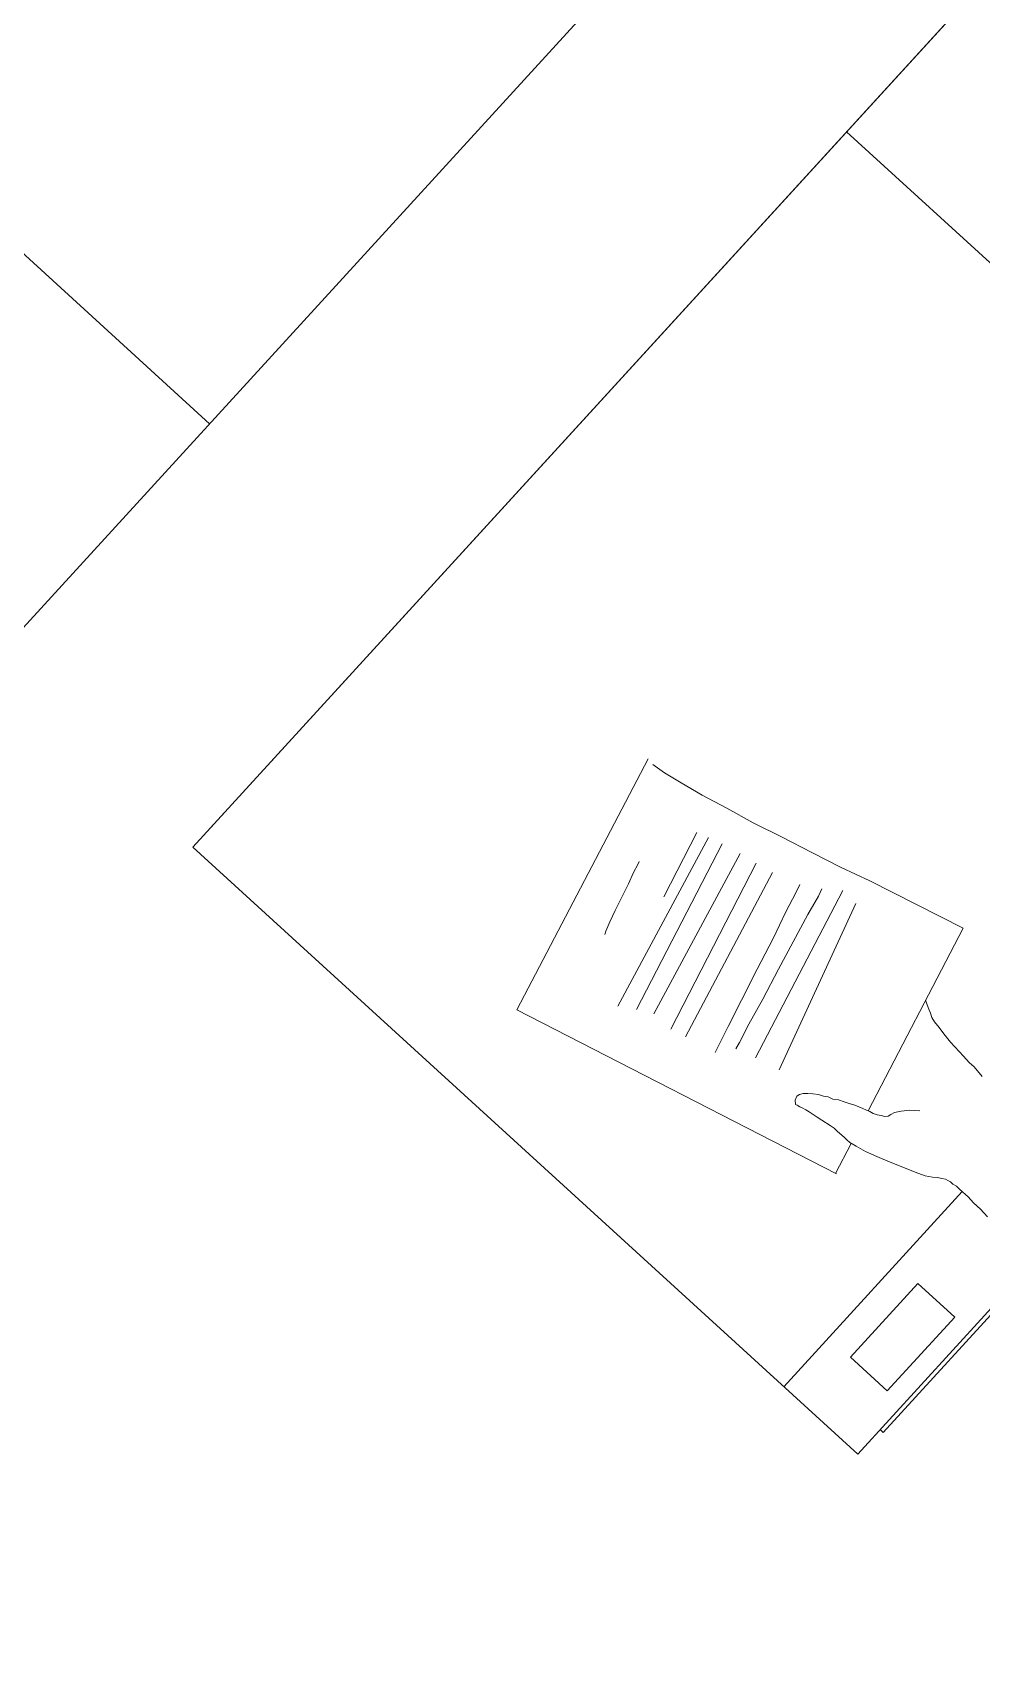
# Model space of a CAD drawing. Header units: metres. Extents: x 750 to 3116, y -341 to 1465.
# Drawn here: x 1568.821 to 1569.35, y 33.801 to 34.714 of the extents above; entities that cross this region are included whole.
import ezdxf

# ---------------------------------------------------------------- set-up
doc = ezdxf.new("R2010")
doc.units = ezdxf.units.M
doc.layers.add('Furniture', color=44, linetype='Continuous', lineweight=5)
doc.layers.add('Wall ext', color=20, linetype='Continuous', lineweight=18)

msp = doc.modelspace()

# ---------------------------------------------------------------- linework, layer by layer
at = {"layer": 'Furniture', "color": 252, "true_color": 0x939598}
for p, q in [((1569.49012, 34.89445), (1568.91021, 34.25976)), ((1569.2748, 34.65879), (1569.60433, 34.3577)), ((1569.16407, 34.30892), (1569.09079, 34.16898)), ((1569.1732, 34.30118), (1569.16672, 34.3059)), ((1569.18254, 34.29565), (1569.1732, 34.30118)), ((1569.19413, 34.28865), (1569.18254, 34.29565)), ((1569.20793, 34.28144), (1569.19413, 34.28865)), ((1569.22271, 34.27333), (1569.20793, 34.28144)), ((1569.19131, 34.26784), (1569.17287, 34.23191)), ((1569.23874, 34.26528), (1569.22271, 34.27333)), ((1568.91021, 34.25976), (1569.28094, 33.92103)), ((1569.19771, 34.26499), (1569.14711, 34.1709)), ((1569.15753, 34.16917), (1569.20538, 34.26158)), ((1569.25543, 34.25663), (1569.23874, 34.26528)), ((1569.27179, 34.24828), (1569.25543, 34.25663)), ((1569.15827, 34.25005), (1569.15596, 34.24556)), ((1569.15914, 34.25166), (1569.15827, 34.25005)), ((1569.16735, 34.16679), (1569.21534, 34.25607)), ((1569.22435, 34.25084), (1569.17683, 34.15813)), ((1569.28779, 34.24085), (1569.27179, 34.24828)), ((1569.15312, 34.23917), (1569.14938, 34.23179)), ((1569.15596, 34.24556), (1569.15312, 34.23917)), ((1569.18486, 34.1538), (1569.23336, 34.24561)), ((1569.24871, 34.23878), (1569.24641, 34.23429)), ((1569.33975, 34.2145), (1569.28779, 34.24085)), ((1569.14938, 34.23179), (1569.14564, 34.22441)), ((1569.27268, 34.23547), (1569.22393, 34.14208)), ((1569.24641, 34.23429), (1569.24093, 34.2237)), ((1569.25903, 34.23235), (1569.25323, 34.22206)), ((1569.26104, 34.23651), (1569.25903, 34.23235)), ((1569.14564, 34.22441), (1569.14279, 34.21802)), ((1569.24093, 34.2237), (1569.23378, 34.20865)), ((1569.25323, 34.22206), (1569.23674, 34.19155)), ((1569.2799, 34.22828), (1569.23708, 34.13547)), ((1569.14051, 34.2129), (1569.13997, 34.211)), ((1569.14279, 34.21802), (1569.14051, 34.2129)), ((1569.28676, 34.11264), (1569.33975, 34.2145)), ((1569.23378, 34.20865), (1569.22483, 34.19164)), ((1569.22483, 34.19164), (1569.21621, 34.17432)), ((1569.23674, 34.19155), (1569.22809, 34.17486)), ((1569.21621, 34.17432), (1569.20873, 34.15957)), ((1569.22809, 34.17486), (1569.22026, 34.16103)), ((1569.09079, 34.16898), (1569.26915, 34.07738)), ((1569.31883, 34.17428), (1569.32021, 34.17015)), ((1569.32021, 34.17015), (1569.3216, 34.16708)), ((1569.3216, 34.16708), (1569.32234, 34.1646)), ((1569.20873, 34.15957), (1569.20355, 34.14931)), ((1569.22026, 34.16103), (1569.21508, 34.15077)), ((1569.32234, 34.1646), (1569.32371, 34.16216)), ((1569.32371, 34.16216), (1569.32635, 34.15914)), ((1569.32635, 34.15914), (1569.32902, 34.1555)), ((1569.20355, 34.14931), (1569.20154, 34.14515)), ((1569.21508, 34.15077), (1569.21304, 34.14723)), ((1569.32902, 34.1555), (1569.33267, 34.15097)), ((1569.33267, 34.15097), (1569.33992, 34.14315)), ((1569.33992, 34.14315), (1569.34321, 34.13954)), ((1569.34321, 34.13954), (1569.34583, 34.13715)), ((1569.34583, 34.13715), (1569.35046, 34.13172)), ((1569.24692, 34.12078), (1569.24608, 34.11855)), ((1569.24844, 34.12179), (1569.24692, 34.12078)), ((1569.25061, 34.1222), (1569.24844, 34.12179)), ((1569.25311, 34.12231), (1569.25061, 34.1222)), ((1569.25594, 34.12213), (1569.25311, 34.12231)), ((1569.2591, 34.12164), (1569.25594, 34.12213)), ((1569.26196, 34.12083), (1569.2591, 34.12164)), ((1569.26449, 34.12032), (1569.26196, 34.12083)), ((1569.26704, 34.11918), (1569.26449, 34.12032)), ((1569.24608, 34.11855), (1569.24619, 34.11604)), ((1569.24619, 34.11604), (1569.24714, 34.11577)), ((1569.24714, 34.11577), (1569.24875, 34.11491)), ((1569.24875, 34.11491), (1569.25003, 34.11434)), ((1569.25003, 34.11434), (1569.25196, 34.11317)), ((1569.25196, 34.11317), (1569.25389, 34.11201)), ((1569.25389, 34.11201), (1569.25615, 34.11054)), ((1569.25615, 34.11054), (1569.25841, 34.10908)), ((1569.2702, 34.11869), (1569.26704, 34.11918)), ((1569.27338, 34.11758), (1569.2702, 34.11869)), ((1569.27624, 34.11677), (1569.27338, 34.11758)), ((1569.27942, 34.11566), (1569.27624, 34.11677)), ((1569.28389, 34.11398), (1569.27942, 34.11566)), ((1569.28549, 34.11312), (1569.28389, 34.11398)), ((1569.28772, 34.11228), (1569.28549, 34.11312)), ((1569.28966, 34.11111), (1569.28772, 34.11228)), ((1569.29189, 34.11027), (1569.28966, 34.11111)), ((1569.29939, 34.11061), (1569.29787, 34.1096)), ((1569.30154, 34.11165), (1569.29939, 34.11061)), ((1569.30527, 34.11244), (1569.30154, 34.11165)), ((1569.30994, 34.11297), (1569.30527, 34.11244)), ((1569.3156, 34.11259), (1569.30994, 34.11297)), ((1569.25841, 34.10908), (1569.261, 34.10731)), ((1569.261, 34.10731), (1569.26552, 34.10438)), ((1569.26552, 34.10438), (1569.26778, 34.10292)), ((1569.26778, 34.10292), (1569.26974, 34.10113)), ((1569.29409, 34.11006), (1569.29189, 34.11027)), ((1569.296, 34.10952), (1569.29409, 34.11006)), ((1569.29787, 34.1096), (1569.296, 34.10952)), ((1569.26857, 34.07767), (1569.2773, 34.09445)), ((1569.26974, 34.10113), (1569.27333, 34.09784)), ((1569.27333, 34.09784), (1569.27497, 34.09635)), ((1569.27497, 34.09635), (1569.2766, 34.09485)), ((1569.2766, 34.09485), (1569.28014, 34.09282)), ((1569.28014, 34.09282), (1569.28529, 34.08992)), ((1569.28529, 34.08992), (1569.29168, 34.08707)), ((1569.29168, 34.08707), (1569.29903, 34.08396)), ((1569.29903, 34.08396), (1569.30605, 34.08114)), ((1569.30605, 34.08114), (1569.31307, 34.07832)), ((1569.31307, 34.07832), (1569.31849, 34.07637)), ((1569.31849, 34.07637), (1569.32259, 34.07562)), ((1569.32259, 34.07562), (1569.32542, 34.07543)), ((1569.32542, 34.07543), (1569.32795, 34.07492)), ((1569.32795, 34.07492), (1569.32986, 34.07438)), ((1569.32986, 34.07438), (1569.33114, 34.07381)), ((1569.23974, 33.95867), (1569.33926, 34.06759)), ((1569.33114, 34.07381), (1569.33274, 34.07294)), ((1569.33274, 34.07294), (1569.33405, 34.07175)), ((1569.33405, 34.07175), (1569.33598, 34.07058)), ((1569.33598, 34.07058), (1569.33794, 34.06879)), ((1569.34252, 34.06461), (1569.33794, 34.06879)), ((1569.34549, 34.0613), (1569.34252, 34.06461)), ((1569.34941, 34.05771), (1569.34549, 34.0613)), ((1569.35336, 34.0535), (1569.34941, 34.05771)), ((1569.28094, 33.92103), (1569.37896, 34.02832)), ((1569.2952, 33.9332), (1569.38055, 34.02661)), ((1569.31449, 34.01635), (1569.27685, 33.97515)), ((1569.33508, 33.99753), (1569.31449, 34.01635)), ((1569.29745, 33.95634), (1569.33508, 33.99753)), ((1569.27685, 33.97515), (1569.29745, 33.95634)), ((1569.29348, 33.93476), (1569.2952, 33.9332))]:
    msp.add_line(p, q, dxfattribs=at)
msp.add_lwpolyline([(1568.91021, 34.25976), (1570.45217, 35.94737), (1570.49705, 35.90636)], dxfattribs=at)
at = {"layer": 'Wall ext', "color": 252, "true_color": 0x939598}
for p, q in [((1564.6695, 29.84449), (1571.84898, 37.70211)), ((1568.91948, 34.49591), (1566.3952, 36.80233))]:
    msp.add_line(p, q, dxfattribs=at)

doc.saveas('drawing.dxf')
